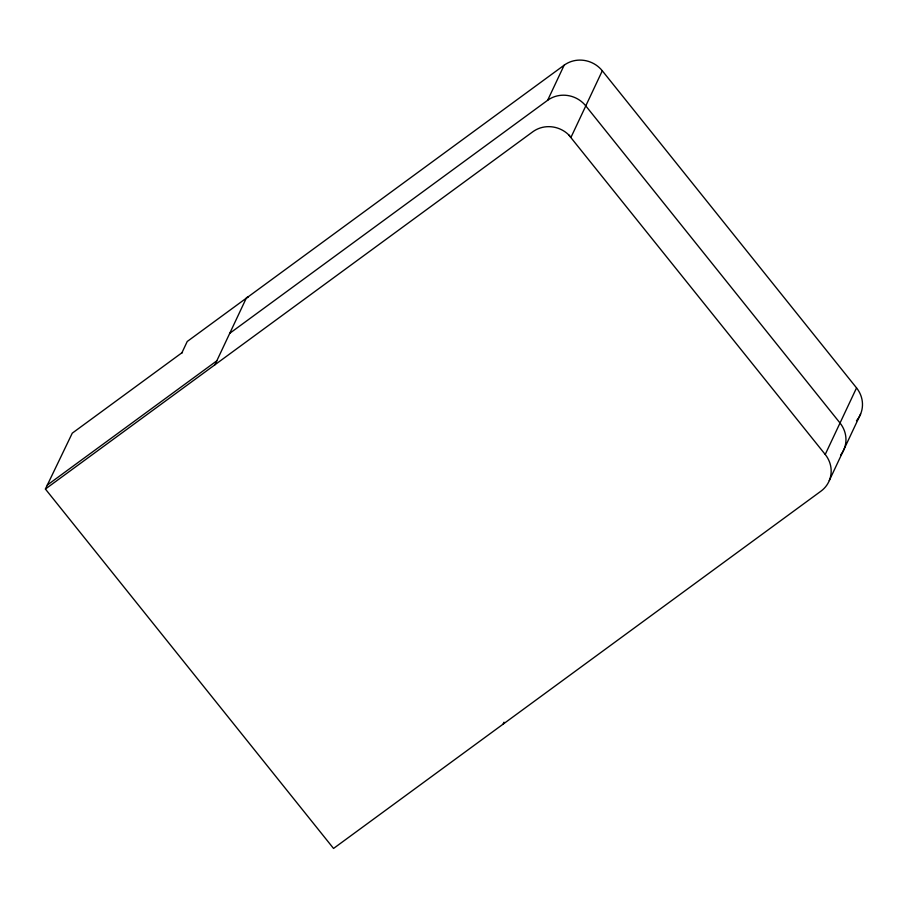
<?xml version="1.0" encoding="UTF-8"?>
<svg xmlns="http://www.w3.org/2000/svg" width="908" height="908" viewBox="0 0 908 908"><rect width="100%" height="100%" fill="white"/><g stroke="black" fill="none" stroke-linecap="round" stroke-linejoin="round"><path stroke-width="1.36" d="M181.679 353.28L187.23 341.487L564.163 65.183A27.388 25.969 25.2 0 1 602.299 70.79L856.539 387.909L825.224 454.465A27.388 25.969 25.2 0 1 820.98 491.149L333.542 848.447L45.4 489.049L72.265 433.161L182.474 352.372M214.946 364.766L246.261 298.21A14.653 4.131 53.8 0 1 247.487 297.449M229.747 333.315L547.638 100.289L564.163 65.183M602.299 70.79L570.984 137.346L568.59 134.725A27.388 25.969 25.2 0 0 532.837 131.751L45.4 489.049M503.077 724.164L504.008 722.2M829.299 480.548L860.625 413.98M47.25 485.11L216.796 360.839M568.59 134.725L825.224 454.465M246.533 298.006A14.789 4.177 53.8 0 1 248.009 297.291M840.683 454.953A27.388 25.969 25.2 0 0 840.025 423.014L585.785 105.895A27.388 25.969 25.2 0 0 547.638 100.289M856.539 387.909A27.388 25.969 25.2 0 1 856.482 420.722"/></g></svg>
